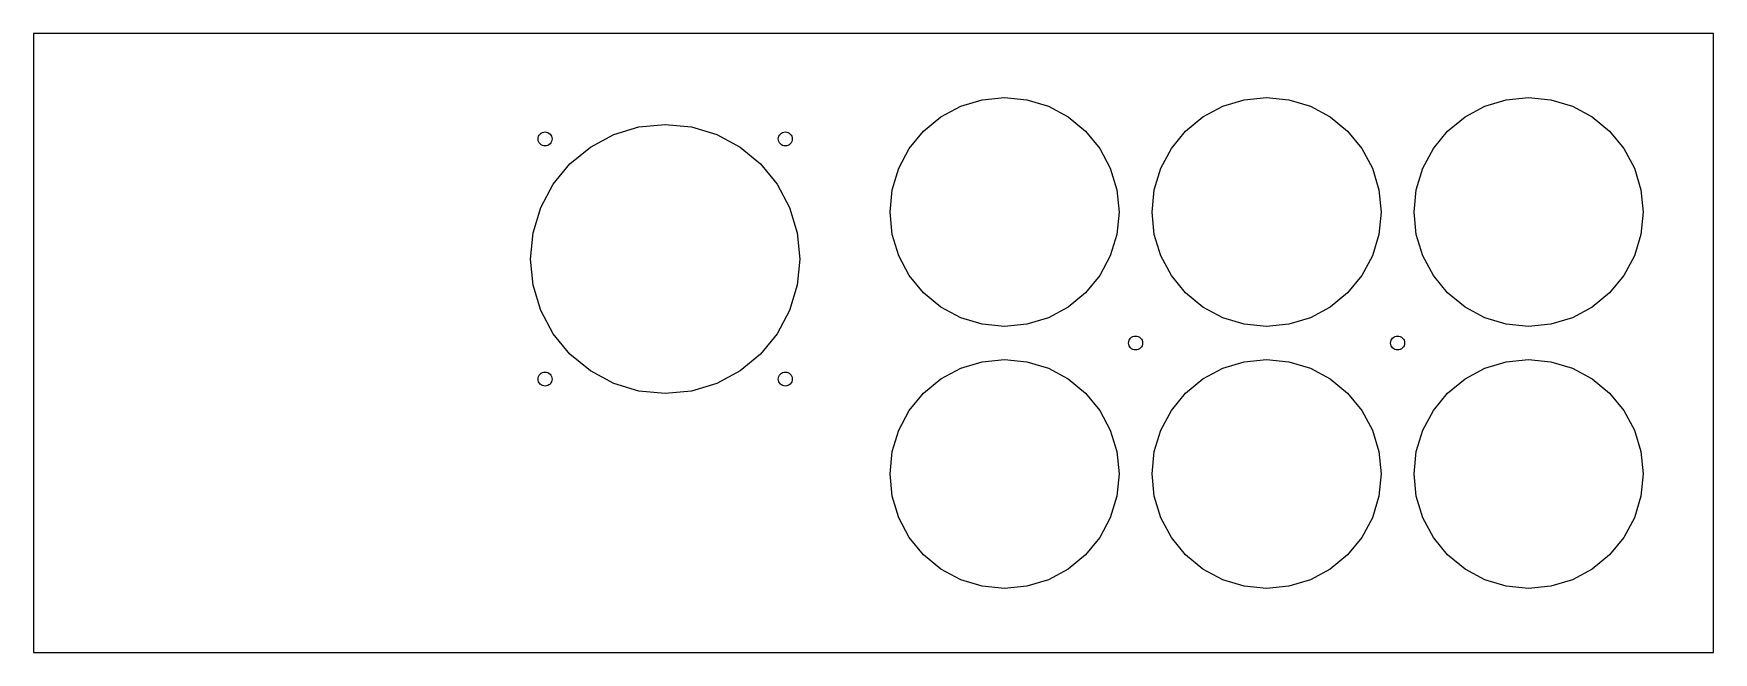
# Model space of a CAD drawing. Header units: metres. Extents: x 0 to 500, y -92 to 92.
import ezdxf

# ---------------------------------------------------------------- set-up
doc = ezdxf.new("R2010")
doc.units = ezdxf.units.M

msp = doc.modelspace()

# ---------------------------------------------------------------- linework, layer by layer
for p, q in [((500, 92.1169), (0, 92.1169)), ((0, 92.1169), (0, -92.1169)), ((500, -92.1169), (500, 92.1169)), ((270.066, 67.3365), (275.958, 70.4858)), ((275.958, 70.4858), (282.351, 72.4252)), ((282.351, 72.4252), (289, 73.08)), ((289, 73.08), (295.649, 72.4252)), ((295.649, 72.4252), (302.042, 70.4858)), ((302.042, 70.4858), (307.934, 67.3365)), ((348.066, 67.3365), (353.958, 70.4858)), ((353.958, 70.4858), (360.351, 72.4252)), ((360.351, 72.4252), (367, 73.08)), ((367, 73.08), (373.649, 72.4252)), ((373.649, 72.4252), (380.042, 70.4858)), ((380.042, 70.4858), (385.934, 67.3365)), ((426.066, 67.3365), (431.958, 70.4858)), ((431.958, 70.4858), (438.351, 72.4252)), ((438.351, 72.4252), (445, 73.08)), ((445, 73.08), (451.649, 72.4252)), ((451.649, 72.4252), (458.042, 70.4858)), ((458.042, 70.4858), (463.934, 67.3365)), ((180.181, 64.3099), (188, 65.08)), ((188, 65.08), (195.819, 64.3099)), ((264.902, 63.0982), (270.066, 67.3365)), ((307.934, 67.3365), (313.098, 63.0982)), ((342.902, 63.0982), (348.066, 67.3365)), ((385.934, 67.3365), (391.098, 63.0982)), ((420.902, 63.0982), (426.066, 67.3365)), ((463.934, 67.3365), (469.098, 63.0982)), ((150.17, 60.75), (150.21, 61.1558)), ((150.21, 60.3442), (150.17, 60.75)), ((150.21, 61.1558), (150.328, 61.546)), ((150.328, 59.954), (150.21, 60.3442)), ((150.328, 61.546), (150.521, 61.9056)), ((150.521, 61.9056), (150.779, 62.2208)), ((150.779, 62.2208), (151.094, 62.4794)), ((151.094, 62.4794), (151.454, 62.6717)), ((151.454, 62.6717), (151.844, 62.79)), ((151.844, 62.79), (152.25, 62.83)), ((152.25, 62.83), (152.656, 62.79)), ((152.656, 62.79), (153.046, 62.6717)), ((153.046, 62.6717), (153.406, 62.4794)), ((153.406, 62.4794), (153.721, 62.2208)), ((153.721, 62.2208), (153.979, 61.9056)), ((153.979, 61.9056), (154.172, 61.546)), ((154.172, 61.546), (154.29, 61.1558)), ((154.29, 60.3442), (154.172, 59.954)), ((154.29, 61.1558), (154.33, 60.75)), ((154.33, 60.75), (154.29, 60.3442)), ((165.733, 58.3253), (172.662, 62.0291)), ((172.662, 62.0291), (180.181, 64.3099)), ((195.819, 64.3099), (203.338, 62.0291)), ((203.338, 62.0291), (210.267, 58.3253)), ((221.67, 60.75), (221.71, 61.1558)), ((221.71, 60.3442), (221.67, 60.75)), ((221.71, 61.1558), (221.828, 61.546)), ((221.828, 59.954), (221.71, 60.3442)), ((221.828, 61.546), (222.021, 61.9056)), ((222.021, 61.9056), (222.279, 62.2208)), ((222.279, 62.2208), (222.594, 62.4794)), ((222.594, 62.4794), (222.954, 62.6717)), ((222.954, 62.6717), (223.344, 62.79)), ((223.344, 62.79), (223.75, 62.83)), ((223.75, 62.83), (224.156, 62.79)), ((224.156, 62.79), (224.546, 62.6717)), ((224.546, 62.6717), (224.906, 62.4794)), ((224.906, 62.4794), (225.221, 62.2208)), ((225.221, 62.2208), (225.479, 61.9056)), ((225.479, 61.9056), (225.672, 61.546)), ((225.672, 61.546), (225.79, 61.1558)), ((225.79, 60.3442), (225.672, 59.954)), ((225.79, 61.1558), (225.83, 60.75)), ((225.83, 60.75), (225.79, 60.3442)), ((260.664, 57.9338), (264.902, 63.0982)), ((313.098, 63.0982), (317.336, 57.9338)), ((338.664, 57.9338), (342.902, 63.0982)), ((391.098, 63.0982), (395.336, 57.9338)), ((416.664, 57.9338), (420.902, 63.0982)), ((469.098, 63.0982), (473.336, 57.9338)), ((150.521, 59.5944), (150.328, 59.954)), ((150.779, 59.2792), (150.521, 59.5944)), ((151.094, 59.0205), (150.779, 59.2792)), ((151.454, 58.8283), (151.094, 59.0205)), ((151.844, 58.71), (151.454, 58.8283)), ((152.25, 58.67), (151.844, 58.71)), ((152.656, 58.71), (152.25, 58.67)), ((153.046, 58.8283), (152.656, 58.71)), ((153.406, 59.0205), (153.046, 58.8283)), ((153.721, 59.2792), (153.406, 59.0205)), ((153.979, 59.5944), (153.721, 59.2792)), ((154.172, 59.954), (153.979, 59.5944)), ((159.659, 53.3408), (165.733, 58.3253)), ((210.267, 58.3253), (216.341, 53.3408)), ((222.021, 59.5944), (221.828, 59.954)), ((222.279, 59.2792), (222.021, 59.5944)), ((222.594, 59.0205), (222.279, 59.2792)), ((222.954, 58.8283), (222.594, 59.0205)), ((223.344, 58.71), (222.954, 58.8283)), ((223.75, 58.67), (223.344, 58.71)), ((224.156, 58.71), (223.75, 58.67)), ((224.546, 58.8283), (224.156, 58.71)), ((224.906, 59.0205), (224.546, 58.8283)), ((225.221, 59.2792), (224.906, 59.0205)), ((225.479, 59.5944), (225.221, 59.2792)), ((225.672, 59.954), (225.479, 59.5944)), ((257.514, 52.0418), (260.664, 57.9338)), ((317.336, 57.9338), (320.486, 52.0418)), ((335.514, 52.0418), (338.664, 57.9338)), ((395.336, 57.9338), (398.486, 52.0418)), ((413.514, 52.0418), (416.664, 57.9338)), ((473.336, 57.9338), (476.486, 52.0418)), ((154.675, 47.2672), (159.659, 53.3408)), ((216.341, 53.3408), (221.325, 47.2672)), ((255.575, 45.6487), (257.514, 52.0418)), ((320.486, 52.0418), (322.425, 45.6487)), ((333.575, 45.6487), (335.514, 52.0418)), ((398.486, 52.0418), (400.425, 45.6487)), ((411.575, 45.6487), (413.514, 52.0418)), ((476.486, 52.0418), (478.425, 45.6487)), ((150.971, 40.338), (154.675, 47.2672)), ((221.325, 47.2672), (225.029, 40.338)), ((254.92, 39), (255.575, 45.6487)), ((322.425, 45.6487), (323.08, 39)), ((332.92, 39), (333.575, 45.6487)), ((400.425, 45.6487), (401.08, 39)), ((410.92, 39), (411.575, 45.6487)), ((478.425, 45.6487), (479.08, 39)), ((148.69, 32.8192), (150.971, 40.338)), ((225.029, 40.338), (227.31, 32.8192)), ((255.575, 32.3513), (254.92, 39)), ((323.08, 39), (322.425, 32.3513)), ((333.575, 32.3513), (332.92, 39)), ((401.08, 39), (400.425, 32.3513)), ((411.575, 32.3513), (410.92, 39)), ((479.08, 39), (478.425, 32.3513)), ((147.92, 25), (148.69, 32.8192)), ((227.31, 32.8192), (228.08, 25)), ((257.514, 25.9581), (255.575, 32.3513)), ((322.425, 32.3513), (320.486, 25.9581)), ((335.514, 25.9581), (333.575, 32.3513)), ((400.425, 32.3513), (398.486, 25.9581)), ((413.514, 25.9581), (411.575, 32.3513)), ((478.425, 32.3513), (476.486, 25.9581)), ((148.69, 17.1808), (147.92, 25)), ((228.08, 25), (227.31, 17.1808)), ((260.664, 20.0662), (257.514, 25.9581)), ((320.486, 25.9581), (317.336, 20.0662)), ((338.664, 20.0662), (335.514, 25.9581)), ((398.486, 25.9581), (395.336, 20.0662)), ((416.664, 20.0662), (413.514, 25.9581)), ((476.486, 25.9581), (473.336, 20.0662)), ((264.902, 14.9018), (260.664, 20.0662)), ((317.336, 20.0662), (313.098, 14.9018)), ((342.902, 14.9018), (338.664, 20.0662)), ((395.336, 20.0662), (391.098, 14.9018)), ((420.902, 14.9018), (416.664, 20.0662)), ((473.336, 20.0662), (469.098, 14.9018)), ((150.971, 9.66205), (148.69, 17.1808)), ((227.31, 17.1808), (225.029, 9.66205)), ((270.066, 10.6635), (264.902, 14.9018)), ((275.958, 7.51418), (270.066, 10.6635)), ((307.934, 10.6635), (302.042, 7.51418)), ((313.098, 14.9018), (307.934, 10.6635)), ((348.066, 10.6635), (342.902, 14.9018)), ((353.958, 7.51418), (348.066, 10.6635)), ((385.934, 10.6635), (380.042, 7.51418)), ((391.098, 14.9018), (385.934, 10.6635)), ((426.066, 10.6635), (420.902, 14.9018)), ((431.958, 7.51418), (426.066, 10.6635)), ((463.934, 10.6635), (458.042, 7.51418)), ((469.098, 14.9018), (463.934, 10.6635)), ((154.675, 2.73274), (150.971, 9.66205)), ((225.029, 9.66205), (221.325, 2.73274)), ((282.351, 5.57483), (275.958, 7.51418)), ((289, 4.92), (282.351, 5.57483)), ((295.649, 5.57483), (289, 4.92)), ((302.042, 7.51418), (295.649, 5.57483)), ((360.351, 5.57483), (353.958, 7.51418)), ((367, 4.92), (360.351, 5.57483)), ((373.649, 5.57483), (367, 4.92)), ((380.042, 7.51418), (373.649, 5.57483)), ((438.351, 5.57483), (431.958, 7.51418)), ((445, 4.92), (438.351, 5.57483)), ((451.649, 5.57483), (445, 4.92)), ((458.042, 7.51418), (451.649, 5.57483)), ((159.659, -3.34084), (154.675, 2.73274)), ((221.325, 2.73274), (216.341, -3.34084)), ((325.92, 0), (325.96, 0.40578)), ((325.96, -0.40578), (325.92, 0)), ((325.96, 0.40578), (326.078, 0.79597)), ((326.078, 0.79597), (326.271, 1.15558)), ((326.271, 1.15558), (326.529, 1.47078)), ((326.529, 1.47078), (326.844, 1.72945)), ((326.844, 1.72945), (327.204, 1.92166)), ((327.204, 1.92166), (327.594, 2.04002)), ((327.594, 2.04002), (328, 2.07999)), ((328, 2.07999), (328.406, 2.04002)), ((328.406, 2.04002), (328.796, 1.92166)), ((328.796, 1.92166), (329.156, 1.72945)), ((329.156, 1.72945), (329.471, 1.47078)), ((329.471, 1.47078), (329.729, 1.15558)), ((329.729, 1.15558), (329.922, 0.79597)), ((329.922, 0.79597), (330.04, 0.40578)), ((330.04, 0.40578), (330.08, 0)), ((330.08, 0), (330.04, -0.40578)), ((403.92, 0), (403.96, 0.40578)), ((403.96, -0.40578), (403.92, 0)), ((403.96, 0.40578), (404.078, 0.79597)), ((404.078, 0.79597), (404.271, 1.15558)), ((404.271, 1.15558), (404.529, 1.47078)), ((404.529, 1.47078), (404.844, 1.72945)), ((404.844, 1.72945), (405.204, 1.92166)), ((405.204, 1.92166), (405.594, 2.04002)), ((405.594, 2.04002), (406, 2.07999)), ((406, 2.07999), (406.406, 2.04002)), ((406.406, 2.04002), (406.796, 1.92166)), ((406.796, 1.92166), (407.156, 1.72945)), ((407.156, 1.72945), (407.471, 1.47078)), ((407.471, 1.47078), (407.729, 1.15558)), ((407.729, 1.15558), (407.922, 0.79597)), ((407.922, 0.79597), (408.04, 0.40578)), ((408.04, 0.40578), (408.08, 0)), ((408.08, 0), (408.04, -0.40578)), ((165.733, -8.32529), (159.659, -3.34084)), ((216.341, -3.34084), (210.267, -8.32529)), ((282.351, -5.57483), (289, -4.92)), ((289, -4.92), (295.649, -5.57483)), ((326.078, -0.79597), (325.96, -0.40578)), ((326.271, -1.15558), (326.078, -0.79597)), ((326.529, -1.47078), (326.271, -1.15558)), ((326.844, -1.72945), (326.529, -1.47078)), ((327.204, -1.92166), (326.844, -1.72945)), ((327.594, -2.04002), (327.204, -1.92166)), ((328, -2.07999), (327.594, -2.04002)), ((328.406, -2.04002), (328, -2.07999)), ((328.796, -1.92166), (328.406, -2.04002)), ((329.156, -1.72945), (328.796, -1.92166)), ((329.471, -1.47078), (329.156, -1.72945)), ((329.729, -1.15558), (329.471, -1.47078)), ((329.922, -0.79597), (329.729, -1.15558)), ((330.04, -0.40578), (329.922, -0.79597)), ((360.351, -5.57483), (367, -4.92)), ((367, -4.92), (373.649, -5.57483)), ((404.078, -0.79597), (403.96, -0.40578)), ((404.271, -1.15558), (404.078, -0.79597)), ((404.529, -1.47078), (404.271, -1.15558)), ((404.844, -1.72945), (404.529, -1.47078)), ((405.204, -1.92166), (404.844, -1.72945)), ((405.594, -2.04002), (405.204, -1.92166)), ((406, -2.07999), (405.594, -2.04002)), ((406.406, -2.04002), (406, -2.07999)), ((406.796, -1.92166), (406.406, -2.04002)), ((407.156, -1.72945), (406.796, -1.92166)), ((407.471, -1.47078), (407.156, -1.72945)), ((407.729, -1.15558), (407.471, -1.47078)), ((407.922, -0.79597), (407.729, -1.15558)), ((408.04, -0.40578), (407.922, -0.79597)), ((438.351, -5.57483), (445, -4.92)), ((445, -4.92), (451.649, -5.57483)), ((150.21, -10.3442), (150.328, -9.95401)), ((150.328, -9.95401), (150.521, -9.59441)), ((150.521, -9.59441), (150.779, -9.27921)), ((150.779, -9.27921), (151.094, -9.02054)), ((151.094, -9.02054), (151.454, -8.82832)), ((151.454, -8.82832), (151.844, -8.70996)), ((151.844, -8.70996), (152.25, -8.67)), ((152.25, -8.67), (152.656, -8.70996)), ((152.656, -8.70996), (153.046, -8.82832)), ((153.046, -8.82832), (153.406, -9.02054)), ((153.406, -9.02054), (153.721, -9.27921)), ((153.721, -9.27921), (153.979, -9.59441)), ((153.979, -9.59441), (154.172, -9.95401)), ((154.172, -9.95401), (154.29, -10.3442)), ((172.662, -12.0291), (165.733, -8.32529)), ((210.267, -8.32529), (203.338, -12.0291)), ((221.71, -10.3442), (221.828, -9.95401)), ((221.828, -9.95401), (222.021, -9.59441)), ((222.021, -9.59441), (222.279, -9.27921)), ((222.279, -9.27921), (222.594, -9.02054)), ((222.594, -9.02054), (222.954, -8.82832)), ((222.954, -8.82832), (223.344, -8.70996)), ((223.344, -8.70996), (223.75, -8.67)), ((223.75, -8.67), (224.156, -8.70996)), ((224.156, -8.70996), (224.546, -8.82832)), ((224.546, -8.82832), (224.906, -9.02054)), ((224.906, -9.02054), (225.221, -9.27921)), ((225.221, -9.27921), (225.479, -9.59441)), ((225.479, -9.59441), (225.672, -9.95401)), ((225.672, -9.95401), (225.79, -10.3442)), ((270.066, -10.6635), (275.958, -7.51418)), ((275.958, -7.51418), (282.351, -5.57483)), ((295.649, -5.57483), (302.042, -7.51418)), ((302.042, -7.51418), (307.934, -10.6635)), ((348.066, -10.6635), (353.958, -7.51418)), ((353.958, -7.51418), (360.351, -5.57483)), ((373.649, -5.57483), (380.042, -7.51418)), ((380.042, -7.51418), (385.934, -10.6635)), ((426.066, -10.6635), (431.958, -7.51418)), ((431.958, -7.51418), (438.351, -5.57483)), ((451.649, -5.57483), (458.042, -7.51418)), ((458.042, -7.51418), (463.934, -10.6635)), ((150.17, -10.75), (150.21, -10.3442)), ((150.21, -11.1558), (150.17, -10.75)), ((150.328, -11.546), (150.21, -11.1558)), ((150.521, -11.9056), (150.328, -11.546)), ((150.779, -12.2208), (150.521, -11.9056)), ((151.094, -12.4794), (150.779, -12.2208)), ((151.454, -12.6717), (151.094, -12.4794)), ((151.844, -12.79), (151.454, -12.6717)), ((152.25, -12.83), (151.844, -12.79)), ((152.656, -12.79), (152.25, -12.83)), ((153.046, -12.6717), (152.656, -12.79)), ((153.406, -12.4794), (153.046, -12.6717)), ((153.721, -12.2208), (153.406, -12.4794)), ((153.979, -11.9056), (153.721, -12.2208)), ((154.172, -11.546), (153.979, -11.9056)), ((154.29, -11.1558), (154.172, -11.546)), ((154.29, -10.3442), (154.33, -10.75)), ((154.33, -10.75), (154.29, -11.1558)), ((180.181, -14.3099), (172.662, -12.0291)), ((188, -15.08), (180.181, -14.3099)), ((195.819, -14.3099), (188, -15.08)), ((203.338, -12.0291), (195.819, -14.3099)), ((221.67, -10.75), (221.71, -10.3442)), ((221.71, -11.1558), (221.67, -10.75)), ((221.828, -11.546), (221.71, -11.1558)), ((222.021, -11.9056), (221.828, -11.546)), ((222.279, -12.2208), (222.021, -11.9056)), ((222.594, -12.4794), (222.279, -12.2208)), ((222.954, -12.6717), (222.594, -12.4794)), ((223.344, -12.79), (222.954, -12.6717)), ((223.75, -12.83), (223.344, -12.79)), ((224.156, -12.79), (223.75, -12.83)), ((224.546, -12.6717), (224.156, -12.79)), ((224.906, -12.4794), (224.546, -12.6717)), ((225.221, -12.2208), (224.906, -12.4794)), ((225.479, -11.9056), (225.221, -12.2208)), ((225.672, -11.546), (225.479, -11.9056)), ((225.79, -11.1558), (225.672, -11.546)), ((225.79, -10.3442), (225.83, -10.75)), ((225.83, -10.75), (225.79, -11.1558)), ((260.664, -20.0662), (264.902, -14.9018)), ((264.902, -14.9018), (270.066, -10.6635)), ((307.934, -10.6635), (313.098, -14.9018)), ((313.098, -14.9018), (317.336, -20.0662)), ((338.664, -20.0662), (342.902, -14.9018)), ((342.902, -14.9018), (348.066, -10.6635)), ((385.934, -10.6635), (391.098, -14.9018)), ((391.098, -14.9018), (395.336, -20.0662)), ((416.664, -20.0662), (420.902, -14.9018)), ((420.902, -14.9018), (426.066, -10.6635)), ((463.934, -10.6635), (469.098, -14.9018)), ((469.098, -14.9018), (473.336, -20.0662)), ((257.514, -25.9581), (260.664, -20.0662)), ((317.336, -20.0662), (320.486, -25.9581)), ((335.514, -25.9581), (338.664, -20.0662)), ((395.336, -20.0662), (398.486, -25.9581)), ((413.514, -25.9581), (416.664, -20.0662)), ((473.336, -20.0662), (476.486, -25.9581)), ((255.575, -32.3513), (257.514, -25.9581)), ((320.486, -25.9581), (322.425, -32.3513)), ((333.575, -32.3513), (335.514, -25.9581)), ((398.486, -25.9581), (400.425, -32.3513)), ((411.575, -32.3513), (413.514, -25.9581)), ((476.486, -25.9581), (478.425, -32.3513)), ((254.92, -39), (255.575, -32.3513)), ((322.425, -32.3513), (323.08, -39)), ((332.92, -39), (333.575, -32.3513)), ((400.425, -32.3513), (401.08, -39)), ((410.92, -39), (411.575, -32.3513)), ((478.425, -32.3513), (479.08, -39)), ((255.575, -45.6487), (254.92, -39)), ((323.08, -39), (322.425, -45.6487)), ((333.575, -45.6487), (332.92, -39)), ((401.08, -39), (400.425, -45.6487)), ((411.575, -45.6487), (410.92, -39)), ((479.08, -39), (478.425, -45.6487)), ((257.514, -52.0418), (255.575, -45.6487)), ((322.425, -45.6487), (320.486, -52.0418)), ((335.514, -52.0418), (333.575, -45.6487)), ((400.425, -45.6487), (398.486, -52.0418)), ((413.514, -52.0418), (411.575, -45.6487)), ((478.425, -45.6487), (476.486, -52.0418)), ((260.664, -57.9338), (257.514, -52.0418)), ((320.486, -52.0418), (317.336, -57.9338)), ((338.664, -57.9338), (335.514, -52.0418)), ((398.486, -52.0418), (395.336, -57.9338)), ((416.664, -57.9338), (413.514, -52.0418)), ((476.486, -52.0418), (473.336, -57.9338)), ((264.902, -63.0982), (260.664, -57.9338)), ((317.336, -57.9338), (313.098, -63.0982)), ((342.902, -63.0982), (338.664, -57.9338)), ((395.336, -57.9338), (391.098, -63.0982)), ((420.902, -63.0982), (416.664, -57.9338)), ((473.336, -57.9338), (469.098, -63.0982)), ((270.066, -67.3365), (264.902, -63.0982)), ((313.098, -63.0982), (307.934, -67.3365)), ((348.066, -67.3365), (342.902, -63.0982)), ((391.098, -63.0982), (385.934, -67.3365)), ((426.066, -67.3365), (420.902, -63.0982)), ((469.098, -63.0982), (463.934, -67.3365)), ((275.958, -70.4858), (270.066, -67.3365)), ((307.934, -67.3365), (302.042, -70.4858)), ((353.958, -70.4858), (348.066, -67.3365)), ((385.934, -67.3365), (380.042, -70.4858)), ((431.958, -70.4858), (426.066, -67.3365)), ((463.934, -67.3365), (458.042, -70.4858)), ((282.351, -72.4252), (275.958, -70.4858)), ((289, -73.08), (282.351, -72.4252)), ((295.649, -72.4252), (289, -73.08)), ((302.042, -70.4858), (295.649, -72.4252)), ((360.351, -72.4252), (353.958, -70.4858)), ((367, -73.08), (360.351, -72.4252)), ((373.649, -72.4252), (367, -73.08)), ((380.042, -70.4858), (373.649, -72.4252)), ((438.351, -72.4252), (431.958, -70.4858)), ((445, -73.08), (438.351, -72.4252)), ((451.649, -72.4252), (445, -73.08)), ((458.042, -70.4858), (451.649, -72.4252)), ((0, -92.1169), (500, -92.1169))]:
    msp.add_line(p, q)

doc.saveas('drawing.dxf')
